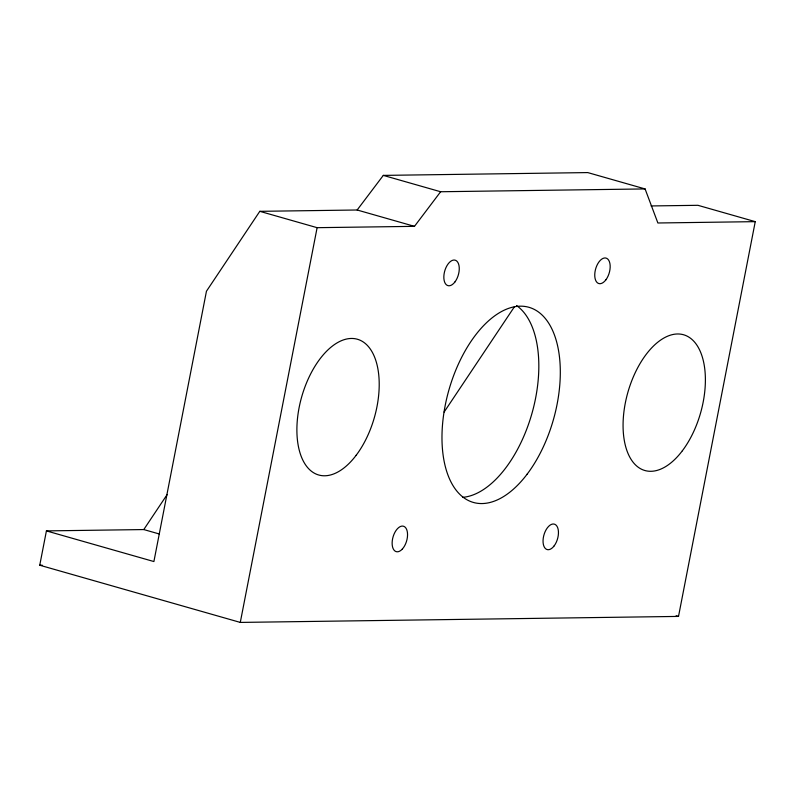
<?xml version="1.0" encoding="UTF-8"?>
<svg xmlns="http://www.w3.org/2000/svg" width="795" height="795" viewBox="0 0 795 795"><rect width="100%" height="100%" fill="white"/><g stroke="black" fill="none" stroke-linecap="round" stroke-linejoin="round"><path stroke-width="1.19" d="M651.095 205.945L697.931 205.309L755.25 221.646L678.513 616.413L240.289 622.415L39.75 565.225L46.418 530.901L143.786 529.559L159.308 533.992M240.289 622.415L317.116 227.678L414.483 226.346L440.629 191.744L645.083 188.932L657.882 222.988L755.25 221.646M414.483 226.346L357.154 209.999L259.796 211.331L206.452 291.228L153.902 561.548L46.418 530.901M143.786 529.559L167.139 494.589M444.117 412.048L514.325 306.91M357.154 209.999L383.299 175.397L587.763 172.585L645.083 188.932M39.75 565.225L42.234 565.195M383.299 175.397L440.629 191.744M259.796 211.331L317.116 227.678M676.128 615.728L678.513 616.413M516.511 305.519A101.452 54.318 -74.1 0 1 532.113 412.844A101.452 54.318 -74.1 0 1 462.73 497.332M402.33 549.057A13.237 7.085 -74.1 0 0 404.923 526.986A13.237 7.085 -74.1 0 0 392.273 540.769A13.237 7.085 -74.1 0 0 402.33 549.057M527.174 474.118A101.452 54.318 -74.1 0 0 534.17 309.354A101.452 54.318 -74.1 0 0 442.109 431.168A101.452 54.318 -74.1 0 0 527.174 474.118M554.145 545.887A13.237 7.085 -74.1 0 0 555.059 524.402A13.237 7.085 -74.1 0 0 543.055 540.292A13.237 7.085 -74.1 0 0 554.145 545.887M605.86 279.86A13.237 7.085 -74.1 0 0 606.774 258.365A13.237 7.085 -74.1 0 0 594.759 274.255A13.237 7.085 -74.1 0 0 605.86 279.86M454.949 281.937A13.237 7.085 -74.1 0 0 455.863 260.442A13.237 7.085 -74.1 0 0 443.849 276.332A13.237 7.085 -74.1 0 0 454.949 281.937M356.16 455.287A70.576 37.782 -74.1 0 0 361.039 340.677A70.576 37.782 -74.1 0 0 296.982 425.414A70.576 37.782 -74.1 0 0 356.16 455.287M682.339 450.805A70.576 37.782 -74.1 0 0 687.208 336.186A70.576 37.782 -74.1 0 0 623.161 420.923A70.576 37.782 -74.1 0 0 682.339 450.805"/></g></svg>
